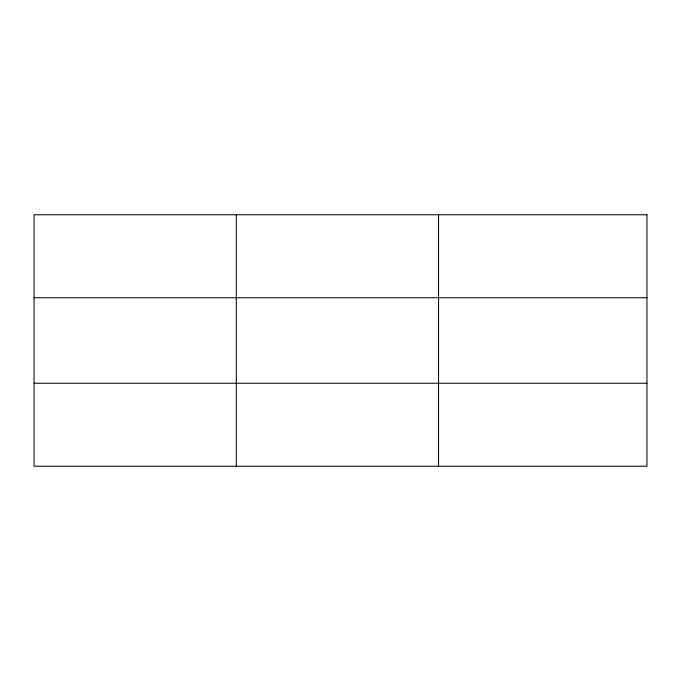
<?xml version="1.0" encoding="UTF-8"?>
<svg xmlns="http://www.w3.org/2000/svg" width="681" height="681" viewBox="0 0 681 681"><rect width="100%" height="100%" fill="white"/><g stroke="black" fill="none" stroke-linecap="round" stroke-linejoin="round"><path stroke-width="1.02" d="M236.307 466.238L236.307 214.762M438.564 466.238L438.564 214.762M34.05 297.75L646.95 297.75M34.05 383.25L646.95 383.25M646.95 214.762L646.95 466.238L34.05 466.238L34.05 214.762L646.95 214.762"/></g></svg>
